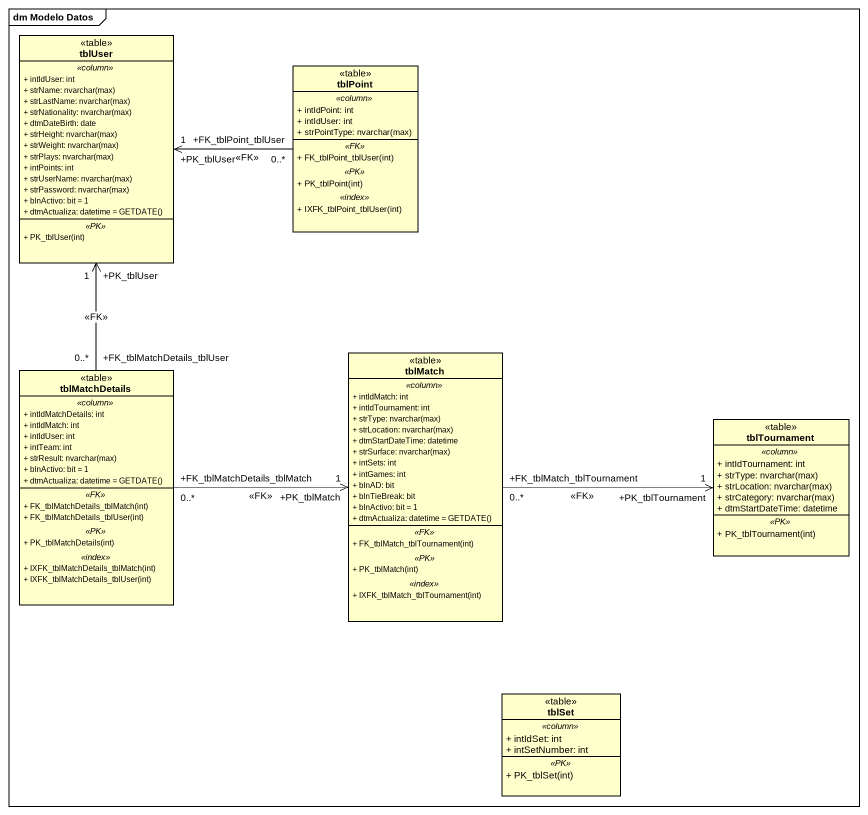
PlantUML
@startuml
mainframe dm Modelo Datos
hide circle
hide empty members
skinparam classAttributeIconSize 0
class tblUser <<table>> {
  .. <<column>> ..
  + intIdUser: int
  {field} + strName: nvarchar(max)
  {field} + strLastName: nvarchar(max)
  {field} + strNationality: nvarchar(max)
  + dtmDateBirth: date
  {field} + strHeight: nvarchar(max)
  {field} + strWeight: nvarchar(max)
  {field} + strPlays: nvarchar(max)
  + intPoints: int
  {field} + strUserName: nvarchar(max)
  {field} + strPassword: nvarchar(max)
  + blnActivo: bit = 1
  {field} + dtmActualiza: datetime = GETDATE()
  .. <<PK>> ..
  + PK_tblUser(int)
}
class tblPoint <<table>> {
  .. <<column>> ..
  + intIdPoint: int
  + intIdUser: int
  {field} + strPointType: nvarchar(max)
  .. <<FK>> ..
  + FK_tblPoint_tblUser(int)
  .. <<PK>> ..
  + PK_tblPoint(int)
  .. <<index>> ..
  + IXFK_tblPoint_tblUser(int)
}
class tblMatchDetails <<table>> {
  .. <<column>> ..
  + intIdMatchDetails: int
  + intIdMatch: int
  + intIdUser: int
  + intTeam: int
  {field} + strResult: nvarchar(max)
  + blnActivo: bit = 1
  {field} + dtmActualiza: datetime = GETDATE()
  .. <<FK>> ..
  + FK_tblMatchDetails_tblMatch(int)
  + FK_tblMatchDetails_tblUser(int)
  .. <<PK>> ..
  + PK_tblMatchDetails(int)
  .. <<index>> ..
  + IXFK_tblMatchDetails_tblMatch(int)
  + IXFK_tblMatchDetails_tblUser(int)
}
class tblMatch <<table>> {
  .. <<column>> ..
  + intIdMatch: int
  + intIdTournament: int
  {field} + strType: nvarchar(max)
  {field} + strLocation: nvarchar(max)
  + dtmStartDateTime: datetime
  {field} + strSurface: nvarchar(max)
  + intSets: int
  + intGames: int
  + blnAD: bit
  + blnTieBreak: bit
  + blnActivo: bit = 1
  {field} + dtmActualiza: datetime = GETDATE()
  .. <<FK>> ..
  + FK_tblMatch_tblTournament(int)
  .. <<PK>> ..
  + PK_tblMatch(int)
  .. <<index>> ..
  + IXFK_tblMatch_tblTournament(int)
}
class tblTournament <<table>> {
  .. <<column>> ..
  + intIdTournament: int
  {field} + strType: nvarchar(max)
  {field} + strLocation: nvarchar(max)
  {field} + strCategory: nvarchar(max)
  + dtmStartDateTime: datetime
  .. <<PK>> ..
  + PK_tblTournament(int)
}
class tblSet <<table>> {
  .. <<column>> ..
  + intIdSet: int
  + intSetNumber: int
  .. <<PK>> ..
  + PK_tblSet(int)
}
tblPoint "+FK_tblPoint_tblUser\n0..*" -left-> "+PK_tblUser\n1" tblUser : <<FK>>
tblMatchDetails "+FK_tblMatchDetails_tblUser\n0..*" -up-> "+PK_tblUser\n1" tblUser : <<FK>>
tblMatchDetails "+FK_tblMatchDetails_tblMatch\n0..*" -right-> "+PK_tblMatch\n1" tblMatch : <<FK>>
tblMatch "+FK_tblMatch_tblTournament\n0..*" -right-> "+PK_tblTournament\n1" tblTournament : <<FK>>
@enduml
